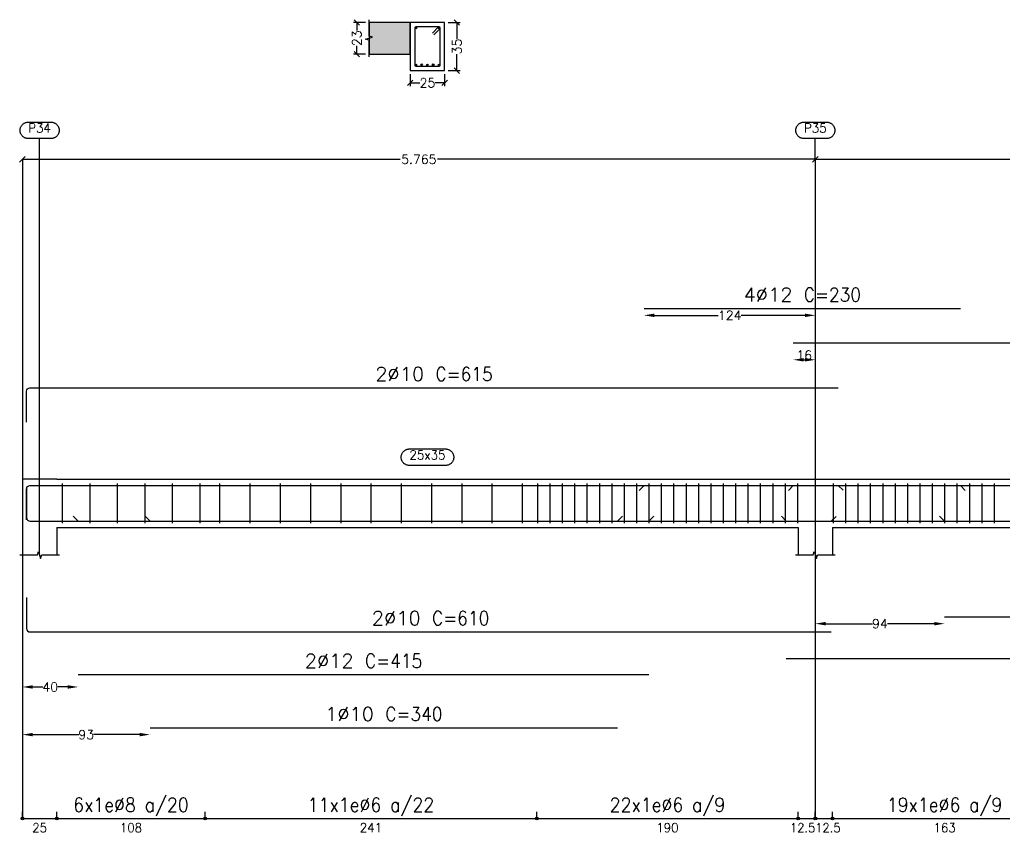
# Model space of a CAD drawing. Header units: millimetres. Extents: x 2071 to 2712, y 1262 to 1380.
# Drawn here: x 2435.46 to 2449.76, y 1310.11 to 1321.93 of the extents above; entities that cross this region are included whole.
import ezdxf
from ezdxf.enums import TextEntityAlignment as Align

# ---------------------------------------------------------------- set-up
doc = ezdxf.new("R2010")
doc.units = ezdxf.units.MM
doc.layers.add('.pormenores', color=8, linetype='Continuous')
for name, color, linetype, lineweight in [('POR_COT_COMPRIMENTO_PROJECTADO', 122, 'Continuous', 0), ('POR_COT_COT_ARM', 3, 'Continuous', 0), ('SEC_COTAS_SEC_DIM_VIGA', 122, 'Continuous', 0)]:
    doc.layers.add(name, color=color, linetype=linetype, lineweight=lineweight)
doc.styles.add('CYPETXT_0.2_romans', font='ROMANS__.TTF', dxfattribs={"height": 0.133333})
doc.styles.add('CYPETXT_romans', font='ROMANS__.TTF', dxfattribs={"height": 0.2})
doc.dimstyles.new('cype_arrow', dxfattribs={"dimtxt": 0.18, "dimasz": 0.15, "dimexe": 0.05, "dimexo": 0.05, "dimgap": 0, "dimtad": 0, "dimdec": 4, "dimzin": 0, "dimdsep": 46, "dimtxsty": 'CYPETXT_0.2_romans', "dimcen": 0.09, "dimadec": 0, "dimazin": 0, "dimtfac": 1, "dimtdec": 4, "dimtofl": 0, "dimtmove": 2, "dimatfit": 3, "dimfxl": 1, "dimtolj": 1, "dimtzin": 0, "dimarcsym": 0})
doc.dimstyles.new('cype_oblique', dxfattribs={"dimtxt": 0.18, "dimasz": 0.18, "dimexe": 0.05, "dimexo": 0.05, "dimgap": 0, "dimtad": 0, "dimdec": 4, "dimzin": 0, "dimdsep": 46, "dimtxsty": 'CYPETXT_0.2_romans', "dimblk": 'OBLIQUE', "dimtsz": 0.04, "dimcen": 0.09, "dimadec": 0, "dimazin": 0, "dimtfac": 1, "dimtdec": 4, "dimtofl": 0, "dimtmove": 2, "dimatfit": 3, "dimfxl": 1, "dimtolj": 1, "dimtzin": 0, "dimarcsym": 0})

# ---------------------------------------------------------------- blocks, each defined once
blk = doc.blocks.new('*D83')
at = {"layer": 'Defpoints', "color": 0, "transparency": 16777216}
for p in [(2441.138, 1321.188), (2441.638, 1321.188), (2441.638, 1321.011)]:
    blk.add_point(p, dxfattribs=at)
at = {"layer": 'SEC_COTAS_SEC_DIM_VIGA', "color": 0, "lineweight": -2, "transparency": 16777216}
for p, q in [((2441.138, 1321.138), (2441.138, 1320.961)), ((2441.638, 1321.138), (2441.638, 1320.961)), ((2441.178, 1321.051), (2441.098, 1320.971)), ((2441.138, 1321.011), (2441.278, 1321.011)), ((2441.638, 1321.011), (2441.499, 1321.011)), ((2441.598, 1320.971), (2441.678, 1321.051))]:
    blk.add_line(p, q, dxfattribs=at)
at = {"layer": 'SEC_COTAS_SEC_DIM_VIGA', "color": 0, "transparency": 16777216, "insert": (2441.388, 1321.011), "char_height": 0.1333, "attachment_point": 5, "style": 'CYPETXT_0.2_romans'}
blk.add_mtext('\\A1;25', dxfattribs=at)
blk = doc.blocks.new('_OBLIQUE')
at = {"color": 0, "linetype": 'ByBlock'}
blk.add_line((-0.5, -0.5), (0.5, 0.5), dxfattribs=at)
blk = doc.blocks.new('*D84')
at = {"layer": 'Defpoints', "color": 0, "transparency": 16777216}
for p in [(2440.361, 1321.888), (2440.538, 1321.888), (2440.538, 1321.428)]:
    blk.add_point(p, dxfattribs=at)
at = {"layer": 'SEC_COTAS_SEC_DIM_VIGA', "color": 0, "lineweight": -2, "transparency": 16777216}
for p, q in [((2440.488, 1321.888), (2440.311, 1321.888)), ((2440.401, 1321.848), (2440.321, 1321.928)), ((2440.361, 1321.888), (2440.361, 1321.769)), ((2440.488, 1321.428), (2440.311, 1321.428)), ((2440.321, 1321.468), (2440.401, 1321.388)), ((2440.361, 1321.428), (2440.361, 1321.548))]:
    blk.add_line(p, q, dxfattribs=at)
at = {"layer": 'SEC_COTAS_SEC_DIM_VIGA', "color": 0, "transparency": 16777216, "insert": (2440.361, 1321.658), "char_height": 0.1333, "attachment_point": 5, "rotation": 90, "style": 'CYPETXT_0.2_romans'}
blk.add_mtext('\\A1;23', dxfattribs=at)
blk = doc.blocks.new('*D85')
at = {"layer": 'Defpoints', "color": 0, "transparency": 16777216}
for p in [(2441.638, 1321.888), (2441.816, 1321.888), (2441.638, 1321.188)]:
    blk.add_point(p, dxfattribs=at)
at = {"layer": 'SEC_COTAS_SEC_DIM_VIGA', "color": 0, "lineweight": -2, "transparency": 16777216}
for p, q in [((2441.688, 1321.888), (2441.866, 1321.888)), ((2441.856, 1321.848), (2441.776, 1321.928)), ((2441.816, 1321.888), (2441.816, 1321.648)), ((2441.816, 1321.188), (2441.816, 1321.429)), ((2441.688, 1321.188), (2441.866, 1321.188)), ((2441.776, 1321.228), (2441.856, 1321.148))]:
    blk.add_line(p, q, dxfattribs=at)
at = {"layer": 'SEC_COTAS_SEC_DIM_VIGA', "color": 0, "transparency": 16777216, "insert": (2441.816, 1321.538), "char_height": 0.1333, "attachment_point": 5, "rotation": 90, "style": 'CYPETXT_0.2_romans'}
blk.add_mtext('\\A1;35', dxfattribs=at)
blk = doc.blocks.new('*D92')
at = {"layer": 'Defpoints', "color": 0, "transparency": 16777216}
for p in [(2435.498, 1319.899), (2435.498, 1319.899), (2447.028, 1319.899)]:
    blk.add_point(p, dxfattribs=at)
at = {"layer": 'POR_COT_COMPRIMENTO_PROJECTADO', "color": 0, "lineweight": -2, "transparency": 16777216}
for p, q in [((2435.538, 1319.939), (2435.458, 1319.859)), ((2435.498, 1319.899), (2435.498, 1319.899)), ((2435.498, 1319.899), (2440.993, 1319.899)), ((2447.028, 1319.899), (2441.534, 1319.899)), ((2446.988, 1319.859), (2447.068, 1319.939)), ((2447.028, 1319.899), (2447.028, 1319.899))]:
    blk.add_line(p, q, dxfattribs=at)
at = {"layer": 'POR_COT_COMPRIMENTO_PROJECTADO', "color": 0, "transparency": 16777216, "insert": (2441.263, 1319.899), "char_height": 0.1333, "attachment_point": 5, "style": 'CYPETXT_0.2_romans'}
blk.add_mtext('\\A1;5.765', dxfattribs=at)
blk = doc.blocks.new('*D93')
at = {"layer": 'Defpoints', "color": 0, "transparency": 16777216}
for p in [(2447.028, 1319.899), (2447.028, 1319.899), (2456.588, 1319.899)]:
    blk.add_point(p, dxfattribs=at)
at = {"layer": 'POR_COT_COMPRIMENTO_PROJECTADO', "color": 0, "lineweight": -2, "transparency": 16777216}
for p, q in [((2447.068, 1319.939), (2446.988, 1319.859)), ((2447.028, 1319.899), (2447.028, 1319.899)), ((2447.028, 1319.899), (2451.601, 1319.899)), ((2456.588, 1319.899), (2452.016, 1319.899)), ((2456.548, 1319.859), (2456.628, 1319.939)), ((2456.588, 1319.899), (2456.588, 1319.899))]:
    blk.add_line(p, q, dxfattribs=at)
at = {"layer": 'POR_COT_COMPRIMENTO_PROJECTADO', "color": 0, "transparency": 16777216, "insert": (2451.808, 1319.899), "char_height": 0.1333, "attachment_point": 5, "style": 'CYPETXT_0.2_romans'}
blk.add_mtext('\\A1;4.78', dxfattribs=at)
blk = doc.blocks.new('*D95')
at = {"layer": 'Defpoints', "color": 0, "transparency": 16777216}
for p in [(2446.708, 1316.984), (2447.028, 1316.984), (2447.028, 1316.984)]:
    blk.add_point(p, dxfattribs=at)
at = {"layer": 'POR_COT_COT_ARM', "color": 0, "lineweight": -2, "transparency": 16777216}
for p, q in [((2446.708, 1316.984), (2446.708, 1316.984)), ((2446.858, 1316.984), (2446.878, 1316.984)), ((2447.028, 1316.984), (2447.028, 1316.984))]:
    blk.add_line(p, q, dxfattribs=at)
at = {"layer": 'POR_COT_COT_ARM', "color": 0, "transparency": 16777216}
for points in [[(2446.858, 1317.009), (2446.858, 1316.959), (2446.708, 1316.984)], [(2446.878, 1316.959), (2446.878, 1317.009), (2447.028, 1316.984)]]:
    blk.add_solid(points, dxfattribs=at)
at = {"layer": 'POR_COT_COT_ARM', "color": 0, "transparency": 16777216, "insert": (2446.868, 1317.051), "char_height": 0.1333, "attachment_point": 5, "style": 'CYPETXT_0.2_romans'}
blk.add_mtext('\\A1;16', dxfattribs=at)
blk = doc.blocks.new('*D97')
at = {"layer": 'Defpoints', "color": 0, "transparency": 16777216}
for p in [(2444.539, 1317.63), (2447.028, 1317.63), (2447.028, 1317.63)]:
    blk.add_point(p, dxfattribs=at)
at = {"layer": 'POR_COT_COT_ARM', "color": 0, "lineweight": -2, "transparency": 16777216}
for p, q in [((2444.539, 1317.63), (2444.539, 1317.63)), ((2444.689, 1317.63), (2445.617, 1317.63)), ((2446.878, 1317.63), (2445.95, 1317.63)), ((2447.028, 1317.63), (2447.028, 1317.63))]:
    blk.add_line(p, q, dxfattribs=at)
at = {"layer": 'POR_COT_COT_ARM', "color": 0, "transparency": 16777216}
for points in [[(2444.689, 1317.655), (2444.689, 1317.605), (2444.539, 1317.63)], [(2446.878, 1317.605), (2446.878, 1317.655), (2447.028, 1317.63)]]:
    blk.add_solid(points, dxfattribs=at)
at = {"layer": 'POR_COT_COT_ARM', "color": 0, "transparency": 16777216, "insert": (2445.784, 1317.63), "char_height": 0.1333, "attachment_point": 5, "style": 'CYPETXT_0.2_romans'}
blk.add_mtext('\\A1;124', dxfattribs=at)
blk = doc.blocks.new('*D100')
at = {"layer": 'Defpoints', "color": 0, "transparency": 16777216}
for p in [(2435.498, 1312.227), (2436.308, 1312.227), (2436.308, 1312.227)]:
    blk.add_point(p, dxfattribs=at)
at = {"layer": 'POR_COT_COT_ARM', "color": 0, "lineweight": -2, "transparency": 16777216}
for p, q in [((2435.498, 1312.227), (2435.498, 1312.227)), ((2435.648, 1312.227), (2435.793, 1312.227)), ((2436.158, 1312.227), (2436.014, 1312.227)), ((2436.308, 1312.227), (2436.308, 1312.227))]:
    blk.add_line(p, q, dxfattribs=at)
at = {"layer": 'POR_COT_COT_ARM', "color": 0, "transparency": 16777216}
for points in [[(2435.648, 1312.252), (2435.648, 1312.202), (2435.498, 1312.227)], [(2436.158, 1312.202), (2436.158, 1312.252), (2436.308, 1312.227)]]:
    blk.add_solid(points, dxfattribs=at)
at = {"layer": 'POR_COT_COT_ARM', "color": 0, "transparency": 16777216, "insert": (2435.903, 1312.227), "char_height": 0.1333, "attachment_point": 5, "style": 'CYPETXT_0.2_romans'}
blk.add_mtext('\\A1;40', dxfattribs=at)
blk = doc.blocks.new('*D101')
at = {"layer": 'Defpoints', "color": 0, "transparency": 16777216}
for p in [(2435.498, 1311.534), (2437.354, 1311.534), (2437.354, 1311.534)]:
    blk.add_point(p, dxfattribs=at)
at = {"layer": 'POR_COT_COT_ARM', "color": 0, "lineweight": -2, "transparency": 16777216}
for p, q in [((2435.498, 1311.534), (2435.498, 1311.534)), ((2435.648, 1311.534), (2436.32, 1311.534)), ((2437.204, 1311.534), (2436.532, 1311.534)), ((2437.354, 1311.534), (2437.354, 1311.534))]:
    blk.add_line(p, q, dxfattribs=at)
at = {"layer": 'POR_COT_COT_ARM', "color": 0, "transparency": 16777216}
for points in [[(2435.648, 1311.559), (2435.648, 1311.509), (2435.498, 1311.534)], [(2437.204, 1311.509), (2437.204, 1311.559), (2437.354, 1311.534)]]:
    blk.add_solid(points, dxfattribs=at)
at = {"layer": 'POR_COT_COT_ARM', "color": 0, "transparency": 16777216, "insert": (2436.426, 1311.534), "char_height": 0.1333, "attachment_point": 5, "style": 'CYPETXT_0.2_romans'}
blk.add_mtext('\\A1;93', dxfattribs=at)
blk = doc.blocks.new('*D102')
at = {"layer": 'Defpoints', "color": 0, "transparency": 16777216}
for p in [(2447.028, 1313.147), (2448.907, 1313.147), (2448.907, 1313.147)]:
    blk.add_point(p, dxfattribs=at)
at = {"layer": 'POR_COT_COT_ARM', "color": 0, "lineweight": -2, "transparency": 16777216}
for p, q in [((2447.028, 1313.147), (2447.028, 1313.147)), ((2447.178, 1313.147), (2447.859, 1313.147)), ((2448.757, 1313.147), (2448.077, 1313.147)), ((2448.907, 1313.147), (2448.907, 1313.147))]:
    blk.add_line(p, q, dxfattribs=at)
at = {"layer": 'POR_COT_COT_ARM', "color": 0, "transparency": 16777216}
for points in [[(2447.178, 1313.172), (2447.178, 1313.122), (2447.028, 1313.147)], [(2448.757, 1313.122), (2448.757, 1313.172), (2448.907, 1313.147)]]:
    blk.add_solid(points, dxfattribs=at)
at = {"layer": 'POR_COT_COT_ARM', "color": 0, "transparency": 16777216, "insert": (2447.968, 1313.147), "char_height": 0.1333, "attachment_point": 5, "style": 'CYPETXT_0.2_romans'}
blk.add_mtext('\\A1;94', dxfattribs=at)

msp = doc.modelspace()

# ---------------------------------------------------------------- hatches: boundary and pattern name
at = {"layer": '.pormenores', "true_color": 0xdad7d3}
msp.add_hatch(color=254, dxfattribs=at).paths.add_polyline_path([(2440.53842, 1321.42846), (2441.13842, 1321.42846), (2441.13842, 1321.88846), (2440.53842, 1321.88846)], flags=0)

# ---------------------------------------------------------------- linework, layer by layer
at = {"layer": '.pormenores'}
for p, q in [((2435.74841, 1319.89913), (2435.74841, 1320.19913)), ((2447.02843, 1319.89913), (2447.02843, 1320.19913)), ((2435.49841, 1319.89913), (2435.49841, 1310.31371)), ((2435.74841, 1314.14707), (2435.74841, 1319.89913)), ((2447.02843, 1319.89913), (2447.02843, 1310.31371)), ((2435.99841, 1315.24707), (2446.77843, 1315.24707)), ((2436.07642, 1315.18707), (2436.07642, 1314.60707)), ((2436.47642, 1315.18707), (2436.47642, 1314.60707)), ((2436.87642, 1315.18707), (2436.87642, 1314.60707)), ((2437.27642, 1315.18707), (2437.27642, 1314.60707)), ((2437.67642, 1315.18707), (2437.67642, 1314.60707)), ((2438.07642, 1315.18707), (2438.07642, 1314.60707)), ((2438.36628, 1315.18707), (2438.36628, 1314.60707)), ((2438.80628, 1315.18707), (2438.80628, 1314.60707)), ((2439.24628, 1315.18707), (2439.24628, 1314.60707)), ((2439.68628, 1315.18707), (2439.68628, 1314.60707)), ((2440.12628, 1315.18707), (2440.12628, 1314.60707)), ((2440.56628, 1315.18707), (2440.56628, 1314.60707)), ((2441.00628, 1315.18707), (2441.00628, 1314.60707)), ((2441.44628, 1315.18707), (2441.44628, 1314.60707)), ((2441.88628, 1315.18707), (2441.88628, 1314.60707)), ((2442.32628, 1315.18707), (2442.32628, 1314.60707)), ((2442.76628, 1315.18707), (2442.76628, 1314.60707)), ((2442.98829, 1315.18707), (2442.98829, 1314.60707)), ((2443.16829, 1315.18707), (2443.16829, 1314.60707)), ((2443.34829, 1315.18707), (2443.34829, 1314.60707)), ((2443.52829, 1315.18707), (2443.52829, 1314.60707)), ((2443.70829, 1315.18707), (2443.70829, 1314.60707)), ((2443.88829, 1315.18707), (2443.88829, 1314.60707)), ((2444.06829, 1315.18707), (2444.06829, 1314.60707)), ((2444.24829, 1315.18707), (2444.24829, 1314.60707)), ((2444.42829, 1315.18707), (2444.42829, 1314.60707)), ((2444.53923, 1315.15507), (2444.46852, 1315.08435)), ((2444.60829, 1315.18707), (2444.60829, 1314.60707)), ((2444.78829, 1315.18707), (2444.78829, 1314.60707)), ((2444.96829, 1315.18707), (2444.96829, 1314.60707)), ((2445.14829, 1315.18707), (2445.14829, 1314.60707)), ((2445.32829, 1315.18707), (2445.32829, 1314.60707)), ((2445.50829, 1315.18707), (2445.50829, 1314.60707)), ((2445.68829, 1315.18707), (2445.68829, 1314.60707)), ((2445.86829, 1315.18707), (2445.86829, 1314.60707)), ((2446.04829, 1315.18707), (2446.04829, 1314.60707)), ((2446.22829, 1315.18707), (2446.22829, 1314.60707)), ((2446.40829, 1315.18707), (2446.40829, 1314.60707)), ((2446.58829, 1315.18707), (2446.58829, 1314.60707)), ((2446.70843, 1315.15507), (2446.63772, 1315.08435)), ((2446.76829, 1315.18707), (2446.76829, 1314.60707)), ((2447.27843, 1315.24707), (2456.33843, 1315.24707)), ((2447.28829, 1315.18707), (2447.28829, 1314.60707)), ((2447.35841, 1315.15507), (2447.43206, 1315.08741)), ((2447.46829, 1315.18707), (2447.46829, 1314.60707)), ((2447.64829, 1315.18707), (2447.64829, 1314.60707)), ((2447.82829, 1315.18707), (2447.82829, 1314.60707)), ((2448.00829, 1315.18707), (2448.00829, 1314.60707)), ((2448.18829, 1315.18707), (2448.18829, 1314.60707)), ((2448.36829, 1315.18707), (2448.36829, 1314.60707)), ((2448.54829, 1315.18707), (2448.54829, 1314.60707)), ((2448.72829, 1315.18707), (2448.72829, 1314.60707)), ((2448.90829, 1315.18707), (2448.90829, 1314.60707)), ((2449.08829, 1315.18707), (2449.08829, 1314.60707)), ((2449.13923, 1315.15507), (2449.20994, 1315.08435)), ((2449.26829, 1315.18707), (2449.26829, 1314.60707)), ((2449.44829, 1315.18707), (2449.44829, 1314.60707)), ((2449.62829, 1315.18707), (2449.62829, 1314.60707)), ((2436.30814, 1314.63907), (2436.23743, 1314.70978)), ((2437.35365, 1314.63907), (2437.28294, 1314.70978)), ((2444.15365, 1314.63907), (2444.22436, 1314.70978)), ((2444.60814, 1314.63907), (2444.67886, 1314.70978)), ((2446.60512, 1314.63907), (2446.53441, 1314.70978)), ((2447.25841, 1314.63907), (2447.33208, 1314.70669)), ((2448.9074, 1314.63907), (2448.83669, 1314.70978)), ((2435.49841, 1314.54707), (2435.49841, 1314.14707)), ((2435.99841, 1314.54707), (2446.77843, 1314.54707)), ((2435.99841, 1314.54707), (2435.99841, 1314.14707)), ((2446.77843, 1314.54707), (2446.77843, 1314.14707)), ((2447.27843, 1314.54707), (2456.33843, 1314.54707)), ((2447.27843, 1314.54707), (2447.27843, 1314.14707)), ((2435.49841, 1310.31371), (2435.49841, 1310.41371)), ((2435.99841, 1310.31371), (2435.99841, 1310.41371)), ((2438.15442, 1310.31371), (2438.15442, 1310.41371)), ((2442.97814, 1310.31371), (2442.97814, 1310.41371)), ((2446.77843, 1310.31371), (2446.77843, 1310.41371)), ((2447.02843, 1310.31371), (2447.02843, 1310.41371)), ((2447.27843, 1310.31371), (2447.27843, 1310.41371))]:
    msp.add_line(p, q, dxfattribs=at)
for points in [[(2440.53842, 1321.38846), (2440.53842, 1321.62846), (2440.48842, 1321.64346), (2440.58842, 1321.67346), (2440.53842, 1321.68846), (2440.53842, 1321.92846)], [(2440.53842, 1321.42846), (2441.13842, 1321.42846), (2441.13842, 1321.88846), (2440.53842, 1321.88846)], [(2441.48288, 1321.7103), (2441.56937, 1321.79706), (2441.57068, 1321.7992), (2441.57164, 1321.80152), (2441.57223, 1321.80396), (2441.57242, 1321.80646), (2441.57211, 1321.80959), (2441.5712, 1321.81259), (2441.56973, 1321.81535), (2441.56774, 1321.81778), (2441.56531, 1321.81977), (2441.56254, 1321.82125), (2441.55954, 1321.82216), (2441.55642, 1321.82246), (2441.22042, 1321.82246), (2441.2143, 1321.82125), (2441.20911, 1321.81778), (2441.20564, 1321.81259), (2441.20442, 1321.80646), (2441.20442, 1321.27046), (2441.20564, 1321.26434), (2441.20911, 1321.25915), (2441.2143, 1321.25568), (2441.22042, 1321.25446), (2441.55642, 1321.25446), (2441.56254, 1321.25568), (2441.56774, 1321.25915), (2441.5712, 1321.26434), (2441.57242, 1321.27046), (2441.57242, 1321.80646), (2441.57211, 1321.80959), (2441.5712, 1321.81259), (2441.56973, 1321.81535), (2441.56774, 1321.81778), (2441.56531, 1321.81977), (2441.56254, 1321.82125), (2441.55954, 1321.82216), (2441.55642, 1321.82246), (2441.5533, 1321.82216), (2441.5503, 1321.82125), (2441.54753, 1321.81977), (2441.54511, 1321.81778), (2441.46026, 1321.73292)], [(2444.53923, 1317.7304), (2449.13923, 1317.7304)], [(2446.70843, 1317.2301), (2456.90843, 1317.2301)], [(2435.55841, 1316.07622), (2435.55841, 1316.52622), (2435.56222, 1316.54535), (2435.57306, 1316.56157), (2435.58928, 1316.57241), (2435.60841, 1316.57622), (2447.35841, 1316.57622)], [(2435.99841, 1315.24707), (2435.49841, 1315.24707), (2435.49841, 1314.54707)], [(2435.55841, 1314.65507), (2435.55841, 1315.10507), (2435.56222, 1315.1242), (2435.57306, 1315.14042), (2435.58928, 1315.15126), (2435.60841, 1315.15507), (2447.35841, 1315.15507)], [(2435.55841, 1315.13907), (2435.55841, 1314.68907), (2435.56222, 1314.66993), (2435.57306, 1314.65371), (2435.58928, 1314.64287), (2435.60841, 1314.63907), (2447.25841, 1314.63907)], [(2444.53923, 1315.15507), (2449.13923, 1315.15507)], [(2446.70843, 1315.15507), (2456.90843, 1315.15507)], [(2446.77843, 1315.24707), (2447.27843, 1315.24707)], [(2436.30814, 1314.63907), (2444.60814, 1314.63907)], [(2437.35365, 1314.63907), (2444.15365, 1314.63907)], [(2446.60512, 1314.63907), (2456.80512, 1314.63907)], [(2448.9074, 1314.63907), (2454.7074, 1314.63907)], [(2435.45841, 1314.14707), (2435.71841, 1314.14707), (2435.73341, 1314.19707), (2435.76341, 1314.09707), (2435.77841, 1314.14707), (2436.03841, 1314.14707)], [(2446.73843, 1314.14707), (2446.99843, 1314.14707), (2447.01343, 1314.19707), (2447.04343, 1314.09707), (2447.05843, 1314.14707), (2447.31843, 1314.14707)], [(2435.55841, 1313.52707), (2435.55841, 1313.07707), (2435.56222, 1313.05793), (2435.57306, 1313.04171), (2435.58928, 1313.03087), (2435.60841, 1313.02707), (2447.25841, 1313.02707)], [(2448.9074, 1313.24707), (2454.7074, 1313.24707)], [(2446.60512, 1312.64178), (2456.80512, 1312.64178)], [(2436.30814, 1312.40707), (2444.60814, 1312.40707)], [(2437.35365, 1311.63371), (2444.15365, 1311.63371)], [(2435.49841, 1310.31371), (2435.99841, 1310.31371), (2435.99841, 1310.41371)], [(2435.99841, 1310.31371), (2438.15442, 1310.31371), (2438.15442, 1310.41371)], [(2438.15442, 1310.31371), (2442.97814, 1310.31371), (2442.97814, 1310.41371)], [(2442.97814, 1310.31371), (2446.77843, 1310.31371), (2446.77843, 1310.41371)], [(2446.77843, 1310.31371), (2447.02843, 1310.31371), (2447.02843, 1310.41371)], [(2447.02843, 1310.31371), (2447.27843, 1310.31371), (2447.27843, 1310.41371)], [(2447.27843, 1310.31371), (2450.53814, 1310.31371), (2450.53814, 1310.41371)]]:
    msp.add_lwpolyline(points, dxfattribs=at)
at = {"layer": '.pormenores', "color": 254, "true_color": 0xdad7d3}
msp.add_lwpolyline([(2440.53842, 1321.42846), (2441.13842, 1321.42846), (2441.13842, 1321.88846), (2440.53842, 1321.88846)], close=True, dxfattribs=at)
at = {"layer": '.pormenores'}
for points in [[(2441.63842, 1321.88846), (2441.13842, 1321.88846), (2441.13842, 1321.18846), (2441.63842, 1321.18846), (2441.63842, 1321.88846)], [(2435.91241, 1320.43913), (2435.92043, 1320.43886), (2435.92841, 1320.43806), (2435.93632, 1320.43673), (2435.94412, 1320.43487), (2435.95178, 1320.43249), (2435.95926, 1320.42961), (2435.96654, 1320.42623), (2435.97357, 1320.42238), (2435.98033, 1320.41806), (2435.98678, 1320.41331), (2435.99291, 1320.40813), (2435.99867, 1320.40255), (2436.00405, 1320.39661), (2436.00902, 1320.39031), (2436.01356, 1320.3837), (2436.01765, 1320.3768), (2436.02127, 1320.36964), (2436.0244, 1320.36226), (2436.02703, 1320.35468), (2436.02915, 1320.34695), (2436.03074, 1320.33909), (2436.03181, 1320.33114), (2436.03235, 1320.32314), (2436.03235, 1320.31512), (2436.03181, 1320.30712), (2436.03074, 1320.29917), (2436.02915, 1320.29131), (2436.02703, 1320.28358), (2436.0244, 1320.276), (2436.02127, 1320.26862), (2436.01765, 1320.26146), (2436.01356, 1320.25456), (2436.00902, 1320.24795), (2436.00405, 1320.24166), (2435.99867, 1320.23571), (2435.99291, 1320.23013), (2435.98678, 1320.22495), (2435.98033, 1320.2202), (2435.97357, 1320.21588), (2435.96654, 1320.21203), (2435.95926, 1320.20865), (2435.95178, 1320.20577), (2435.94412, 1320.20339), (2435.93632, 1320.20154), (2435.92841, 1320.2002), (2435.92043, 1320.1994), (2435.91241, 1320.19913), (2435.58441, 1320.19913), (2435.5764, 1320.1994), (2435.56842, 1320.2002), (2435.56051, 1320.20154), (2435.55271, 1320.20339), (2435.54505, 1320.20577), (2435.53757, 1320.20865), (2435.53029, 1320.21203), (2435.52326, 1320.21588), (2435.5165, 1320.2202), (2435.51004, 1320.22495), (2435.50392, 1320.23013), (2435.49816, 1320.23571), (2435.49278, 1320.24166), (2435.48781, 1320.24795), (2435.48327, 1320.25456), (2435.47918, 1320.26146), (2435.47556, 1320.26862), (2435.47243, 1320.276), (2435.4698, 1320.28358), (2435.46768, 1320.29131), (2435.46609, 1320.29917), (2435.46502, 1320.30712), (2435.46448, 1320.31512), (2435.46448, 1320.32314), (2435.46502, 1320.33114), (2435.46609, 1320.33909), (2435.46768, 1320.34695), (2435.4698, 1320.35468), (2435.47243, 1320.36226), (2435.47556, 1320.36964), (2435.47918, 1320.3768), (2435.48327, 1320.3837), (2435.48781, 1320.39031), (2435.49278, 1320.39661), (2435.49816, 1320.40255), (2435.50392, 1320.40813), (2435.51004, 1320.41331), (2435.5165, 1320.41806), (2435.52326, 1320.42238), (2435.53029, 1320.42623), (2435.53757, 1320.42961), (2435.54505, 1320.43249), (2435.55271, 1320.43487), (2435.56051, 1320.43673), (2435.56842, 1320.43806), (2435.5764, 1320.43886), (2435.58441, 1320.43913), (2435.91241, 1320.43913)], [(2447.19243, 1320.43913), (2447.20044, 1320.43886), (2447.20842, 1320.43806), (2447.21633, 1320.43673), (2447.22413, 1320.43487), (2447.23179, 1320.43249), (2447.23928, 1320.42961), (2447.24655, 1320.42623), (2447.25358, 1320.42238), (2447.26034, 1320.41806), (2447.2668, 1320.41331), (2447.27292, 1320.40813), (2447.27869, 1320.40255), (2447.28407, 1320.39661), (2447.28904, 1320.39031), (2447.29358, 1320.3837), (2447.29766, 1320.3768), (2447.30128, 1320.36964), (2447.30441, 1320.36226), (2447.30704, 1320.35468), (2447.30916, 1320.34695), (2447.31076, 1320.33909), (2447.31183, 1320.33114), (2447.31236, 1320.32314), (2447.31236, 1320.31512), (2447.31183, 1320.30712), (2447.31076, 1320.29917), (2447.30916, 1320.29131), (2447.30704, 1320.28358), (2447.30441, 1320.276), (2447.30128, 1320.26862), (2447.29766, 1320.26146), (2447.29358, 1320.25456), (2447.28904, 1320.24795), (2447.28407, 1320.24166), (2447.27869, 1320.23571), (2447.27292, 1320.23013), (2447.2668, 1320.22495), (2447.26034, 1320.2202), (2447.25358, 1320.21588), (2447.24655, 1320.21203), (2447.23928, 1320.20865), (2447.23179, 1320.20577), (2447.22413, 1320.20339), (2447.21633, 1320.20154), (2447.20842, 1320.2002), (2447.20044, 1320.1994), (2447.19243, 1320.19913), (2446.86443, 1320.19913), (2446.85641, 1320.1994), (2446.84844, 1320.2002), (2446.84053, 1320.20154), (2446.83273, 1320.20339), (2446.82507, 1320.20577), (2446.81758, 1320.20865), (2446.81031, 1320.21203), (2446.80328, 1320.21588), (2446.79652, 1320.2202), (2446.79006, 1320.22495), (2446.78394, 1320.23013), (2446.77817, 1320.23571), (2446.77279, 1320.24166), (2446.76782, 1320.24795), (2446.76328, 1320.25456), (2446.7592, 1320.26146), (2446.75558, 1320.26862), (2446.75245, 1320.276), (2446.74982, 1320.28358), (2446.7477, 1320.29131), (2446.7461, 1320.29917), (2446.74503, 1320.30712), (2446.7445, 1320.31512), (2446.7445, 1320.32314), (2446.74503, 1320.33114), (2446.7461, 1320.33909), (2446.7477, 1320.34695), (2446.74982, 1320.35468), (2446.75245, 1320.36226), (2446.75558, 1320.36964), (2446.7592, 1320.3768), (2446.76328, 1320.3837), (2446.76782, 1320.39031), (2446.77279, 1320.39661), (2446.77817, 1320.40255), (2446.78394, 1320.40813), (2446.79006, 1320.41331), (2446.79652, 1320.41806), (2446.80328, 1320.42238), (2446.81031, 1320.42623), (2446.81758, 1320.42961), (2446.82507, 1320.43249), (2446.83273, 1320.43487), (2446.84053, 1320.43673), (2446.84844, 1320.43806), (2446.85641, 1320.43886), (2446.86443, 1320.43913), (2447.19243, 1320.43913)], [(2441.65042, 1315.68707), (2441.65844, 1315.6868), (2441.66642, 1315.68599), (2441.67432, 1315.68466), (2441.68213, 1315.6828), (2441.68979, 1315.68043), (2441.69727, 1315.67754), (2441.70454, 1315.67417), (2441.71158, 1315.67031), (2441.71834, 1315.666), (2441.72479, 1315.66124), (2441.73092, 1315.65606), (2441.73668, 1315.65049), (2441.74206, 1315.64454), (2441.74703, 1315.63825), (2441.75157, 1315.63164), (2441.75566, 1315.62474), (2441.75927, 1315.61758), (2441.7624, 1315.61019), (2441.76503, 1315.60262), (2441.76715, 1315.59488), (2441.76875, 1315.58702), (2441.76982, 1315.57908), (2441.77036, 1315.57108), (2441.77036, 1315.56306), (2441.76982, 1315.55505), (2441.76875, 1315.54711), (2441.76715, 1315.53925), (2441.76503, 1315.53151), (2441.7624, 1315.52394), (2441.75927, 1315.51655), (2441.75566, 1315.5094), (2441.75157, 1315.5025), (2441.74703, 1315.49588), (2441.74206, 1315.48959), (2441.73668, 1315.48364), (2441.73092, 1315.47807), (2441.72479, 1315.47289), (2441.71834, 1315.46813), (2441.71158, 1315.46382), (2441.70454, 1315.45996), (2441.69727, 1315.45659), (2441.68979, 1315.45371), (2441.68213, 1315.45133), (2441.67432, 1315.44947), (2441.66642, 1315.44814), (2441.65844, 1315.44733), (2441.65042, 1315.44707), (2441.12642, 1315.44707), (2441.11841, 1315.44733), (2441.11043, 1315.44814), (2441.10252, 1315.44947), (2441.09472, 1315.45133), (2441.08706, 1315.45371), (2441.07958, 1315.45659), (2441.0723, 1315.45996), (2441.06527, 1315.46382), (2441.05851, 1315.46813), (2441.05205, 1315.47289), (2441.04593, 1315.47807), (2441.04016, 1315.48364), (2441.03478, 1315.48959), (2441.02981, 1315.49588), (2441.02527, 1315.5025), (2441.02119, 1315.5094), (2441.01757, 1315.51655), (2441.01444, 1315.52394), (2441.01181, 1315.53151), (2441.00969, 1315.53925), (2441.00809, 1315.54711), (2441.00702, 1315.55505), (2441.00649, 1315.56306), (2441.00649, 1315.57108), (2441.00702, 1315.57908), (2441.00809, 1315.58702), (2441.00969, 1315.59488), (2441.01181, 1315.60262), (2441.01444, 1315.61019), (2441.01757, 1315.61758), (2441.02119, 1315.62474), (2441.02527, 1315.63164), (2441.02981, 1315.63825), (2441.03478, 1315.64454), (2441.04016, 1315.65049), (2441.04593, 1315.65606), (2441.05205, 1315.66124), (2441.05851, 1315.666), (2441.06527, 1315.67031), (2441.0723, 1315.67417), (2441.07958, 1315.67754), (2441.08706, 1315.68043), (2441.09472, 1315.6828), (2441.10252, 1315.68466), (2441.11043, 1315.68599), (2441.11841, 1315.6868), (2441.12642, 1315.68707), (2441.65042, 1315.68707)]]:
    msp.add_lwpolyline(points, close=True, dxfattribs=at)
for centre, radius in [((2441.22042, 1321.80646), 0.01), ((2441.55642, 1321.80646), 0.01), ((2441.22042, 1321.27046), 0.01), ((2441.30442, 1321.27246), 0.012), ((2441.38842, 1321.27046), 0.01), ((2441.47242, 1321.27246), 0.012), ((2441.55642, 1321.27046), 0.01), ((2435.49841, 1310.31371), 0.02), ((2435.99841, 1310.31371), 0.02), ((2435.99841, 1310.31371), 0.02), ((2438.15442, 1310.31371), 0.02), ((2438.15442, 1310.31371), 0.02), ((2442.97814, 1310.31371), 0.02), ((2442.97814, 1310.31371), 0.02), ((2446.77843, 1310.31371), 0.02), ((2446.77843, 1310.31371), 0.02), ((2447.02843, 1310.31371), 0.02), ((2447.02843, 1310.31371), 0.02), ((2447.27843, 1310.31371), 0.02), ((2447.27843, 1310.31371), 0.02)]:
    msp.add_circle(centre, radius, dxfattribs=at)

# ---------------------------------------------------------------- texts
at = {"layer": '.pormenores', "style": 'CYPETXT_romans'}
for s, height, width, p, p2 in [('P34', 0.133333, 0.837611, (2435.58441, 1320.2858), (2435.91241, 1320.2858)), ('P35', 0.133333, 0.837611, (2446.86443, 1320.2858), (2447.19243, 1320.2858)), ('4%%c12', 0.2, 0.945763, (2445.98523, 1317.8304), (2446.69623, 1317.8304)), (' C=230', 0.2, 0.754144, (2446.73623, 1317.8304), (2447.69323, 1317.8304)), ('2%%c10', 0.2, 0.945763, (2440.62941, 1316.67622), (2441.34041, 1316.67622)), (' C=615', 0.2, 0.754144, (2441.38041, 1316.67622), (2442.33741, 1316.67622)), ('25x35', 0.133333, 0.840683, (2441.12642, 1315.53373), (2441.65042, 1315.53373)), ('2%%c10', 0.2, 0.945763, (2440.57941, 1313.12707), (2441.29041, 1313.12707)), (' C=610', 0.2, 0.754144, (2441.33041, 1313.12707), (2442.28741, 1313.12707)), ('2%%c12', 0.2, 0.945763, (2439.60414, 1312.50707), (2440.31514, 1312.50707)), (' C=415', 0.2, 0.754144, (2440.35514, 1312.50707), (2441.31214, 1312.50707)), ('1%%c10', 0.2, 0.945763, (2439.89965, 1311.73371), (2440.61065, 1311.73371)), (' C=340', 0.2, 0.754144, (2440.65065, 1311.73371), (2441.60765, 1311.73371)), ('6x1e%%c8 a/20', 0.2, 0.810704, (2436.23642, 1310.41371), (2437.91642, 1310.41371)), ('11x1e%%c6 a/22', 0.2, 0.813276, (2439.64528, 1310.41371), (2441.48728, 1310.41371)), ('22x1e%%c6 a/9', 0.2, 0.810704, (2444.03829, 1310.41371), (2445.71829, 1310.41371)), ('19x1e%%c6 a/9', 0.2, 0.810704, (2448.06829, 1310.41371), (2449.74829, 1310.41371)), ('25', 0.133333, 0.840941, (2435.64041, 1310.11371), (2435.85641, 1310.11371)), ('108', 0.133333, 0.840941, (2436.91442, 1310.11371), (2437.23842, 1310.11371)), ('241', 0.133333, 0.840941, (2440.40428, 1310.11371), (2440.72828, 1310.11371)), ('190', 0.133333, 0.840941, (2444.71629, 1310.11371), (2445.04029, 1310.11371)), ('12.5', 0.133333, 0.815991, (2446.66043, 1310.11371), (2447.02843, 1310.11371)), ('12.5', 0.133333, 0.815991, (2447.02843, 1310.11371), (2447.39643, 1310.11371)), ('163', 0.133333, 0.840941, (2448.74629, 1310.11371), (2449.07029, 1310.11371))]:
    msp.add_text(s, height=height, dxfattribs=dict(at, width=width)).set_placement(p, p2, align=Align.FIT)

# ---------------------------------------------------------------- dimensions: what is measured, and where the dimension line sits
at = {"layer": '.pormenores'}
for p1, p2, distance, text, picture, middle in [((2440.53842, 1321.42846), (2440.53842, 1321.88846), 0.17733, '23', '*D84', (2440.36109, 1321.65846)), ((2441.63842, 1321.18846), (2441.63842, 1321.88846), -0.17733, '35', '*D85', (2441.81576, 1321.53846)), ((2441.13842, 1321.18846), (2441.63842, 1321.18846), -0.17733, '25', '*D83', (2441.38842, 1321.01113))]:
    dim = msp.add_aligned_dim(p1=p1, p2=p2, distance=distance, text=text, dimstyle='cype_oblique', dxfattribs=at)
    dim.commit()
    dim.dimension.update_dxf_attribs({"geometry": picture, "text_midpoint": middle})
for p1, p2, text, dimstyle, picture, middle in [((2447.02843, 1319.89913), (2435.49841, 1319.89913), '5.765', 'cype_oblique', '*D92', (2441.26342, 1319.89913)), ((2456.58843, 1319.89913), (2447.02843, 1319.89913), '4.78', 'cype_oblique', '*D93', (2451.80843, 1319.89913)), ((2444.53923, 1317.6304), (2447.02843, 1317.6304), '124', 'cype_arrow', '*D97', (2445.78383, 1317.6304)), ((2446.70843, 1316.9841), (2447.02843, 1316.9841), '16', 'cype_arrow', '*D95', (2446.86843, 1317.05138)), ((2447.02843, 1313.14707), (2448.9074, 1313.14707), '94', 'cype_arrow', '*D102', (2447.96792, 1313.14707)), ((2435.49841, 1312.22707), (2436.30814, 1312.22707), '40', 'cype_arrow', '*D100', (2435.90328, 1312.22707)), ((2435.49841, 1311.53371), (2437.35365, 1311.53371), '93', 'cype_arrow', '*D101', (2436.42603, 1311.53371))]:
    dim = msp.add_aligned_dim(p1=p1, p2=p2, distance=0, text=text, dimstyle=dimstyle, override={"dimexe": 0, "dimexo": 0}, dxfattribs=at)
    dim.commit()
    dim.dimension.update_dxf_attribs({"geometry": picture, "text_midpoint": middle})

doc.saveas('drawing.dxf')
